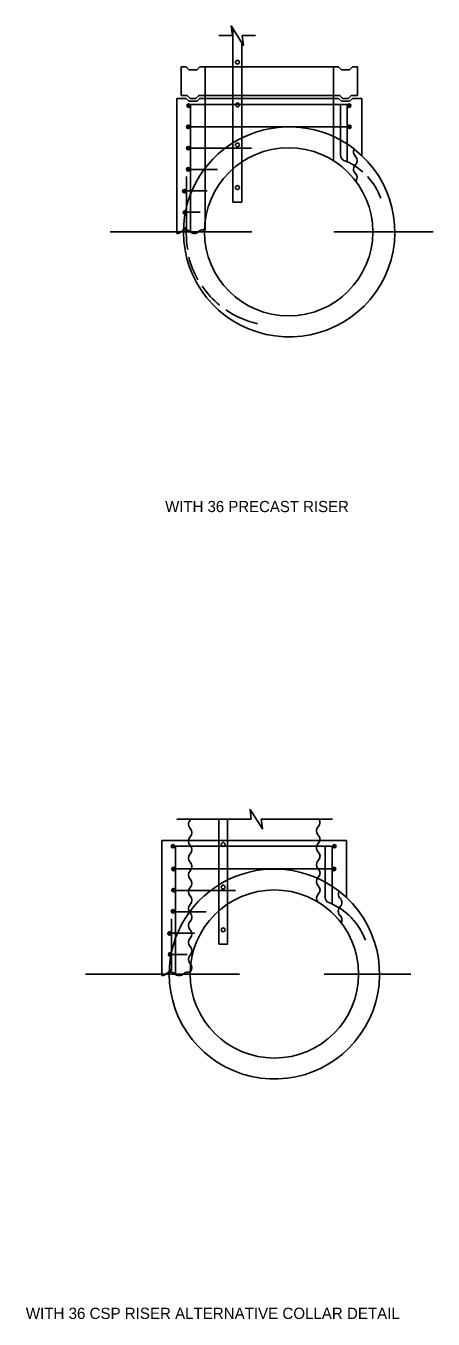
# Model space of a CAD drawing. Extents: x -808.4 to -747.1, y 435.2 to 499.8.
# Drawn here: x -781.3 to -771.78, y 437.94 to 468.23 of the extents above; entities that cross this region are included whole.
import ezdxf

# ---------------------------------------------------------------- set-up
doc = ezdxf.new("R2010")
doc.units = 0
for name, color, linetype in [('df_DETAIL', 7, 'Continuous'), ('df_NO-PLOT', 7, 'Continuous'), ('str_Center-Line-A', 7, 'Continuous'), ('str_Reinforcement-A', 7, 'Continuous')]:
    doc.layers.add(name, color=color, linetype=linetype)

msp = doc.modelspace()

# ---------------------------------------------------------------- linework, layer by layer
at = {"layer": 'df_DETAIL'}
for p, q in [((-776.47, 467.997), (-776.784, 467.997)), ((-776.455, 468.156), (-776.455, 464.099)), ((-775.927, 467.997), (-776.241, 467.997)), ((-776.247, 467.822), (-776.247, 464.099)), ((-777.666, 466.593), (-777.666, 467.264)), ((-777.666, 467.264), (-777.55, 467.264)), ((-777.55, 467.264), (-777.484, 467.198)), ((-777.484, 467.198), (-777.295, 467.198)), ((-777.295, 467.198), (-777.229, 467.264)), ((-777.229, 467.264), (-773.985, 467.264)), ((-777.105, 463.45), (-777.105, 467.264)), ((-774.105, 465.074), (-774.105, 467.264)), ((-773.918, 467.198), (-773.984, 467.264)), ((-773.729, 467.198), (-773.918, 467.198)), ((-773.663, 467.264), (-773.729, 467.198)), ((-773.663, 467.264), (-773.547, 467.264)), ((-773.547, 466.593), (-773.547, 467.264)), ((-777.766, 466.528), (-777.766, 463.364)), ((-777.766, 466.528), (-777.55, 466.528)), ((-777.666, 466.593), (-777.523, 466.593)), ((-777.55, 466.528), (-777.484, 466.462)), ((-777.523, 466.593), (-777.457, 466.527)), ((-777.484, 466.462), (-777.295, 466.462)), ((-777.457, 466.527), (-777.322, 466.527)), ((-777.322, 466.527), (-777.256, 466.593)), ((-777.295, 466.462), (-777.229, 466.528)), ((-777.273, 466.593), (-773.958, 466.593)), ((-777.246, 466.528), (-773.985, 466.528)), ((-773.918, 466.462), (-773.984, 466.528)), ((-773.891, 466.527), (-773.957, 466.593)), ((-773.729, 466.462), (-773.918, 466.462)), ((-773.756, 466.527), (-773.891, 466.527)), ((-773.69, 466.593), (-773.756, 466.527)), ((-773.663, 466.528), (-773.729, 466.462)), ((-773.69, 466.593), (-773.547, 466.593)), ((-773.663, 466.528), (-773.445, 466.528)), ((-773.445, 465.191), (-773.445, 466.528)), ((-776.455, 464.099), (-776.247, 464.099)), ((-776.226, 449.646), (-777.772, 449.646)), ((-776.789, 449.646), (-776.789, 446.718)), ((-776.581, 449.646), (-776.581, 446.718)), ((-776.027, 449.646), (-776.343, 449.646)), ((-775.481, 449.646), (-775.797, 449.646)), ((-774.131, 449.646), (-775.481, 449.646)), ((-774.46, 449.471), (-774.46, 449.471)), ((-777.456, 449.23), (-777.456, 449.23)), ((-778.116, 449.146), (-778.116, 445.983)), ((-778.116, 449.146), (-773.8, 449.146)), ((-773.8, 447.81), (-773.8, 449.146)), ((-774.46, 448.681), (-774.46, 448.681)), ((-777.456, 448.44), (-777.456, 448.44)), ((-774.263, 448.483), (-774.263, 448.483)), ((-777.456, 447.65), (-777.456, 447.65)), ((-774.46, 447.89), (-774.46, 447.89)), ((-777.456, 446.86), (-777.456, 446.86)), ((-776.789, 446.718), (-776.581, 446.718))]:
    msp.add_line(p, q, dxfattribs=at)
for points in [[(-776.47, 467.997), (-776.499, 468.225), (-776.213, 467.768), (-776.241, 467.997)], [(-776.027, 449.646), (-776.055, 449.876), (-775.768, 449.417), (-775.797, 449.646)]]:
    msp.add_lwpolyline(points, dxfattribs=at)
for centre, radius in [((-776.351, 467.375), 0.0458), ((-776.351, 466.375), 0.0458), ((-775.154, 463.402), 1.969), ((-776.351, 465.438), 0.0458), ((-776.351, 464.438), 0.0458), ((-777.575, 463.475), 0.0215), ((-776.685, 449.056), 0.0458), ((-775.487, 446.021), 1.969), ((-776.685, 448.056), 0.0458), ((-776.685, 447.056), 0.0458), ((-777.926, 446.094), 0.0215)]:
    msp.add_circle(centre, radius, dxfattribs=at)
for centre, radius, start, end in [((-773.494, 465.275), 0.143, 153.3309, 223.5619), ((-773.494, 464.872), 0.143, 131.5645, 223.5619), ((-773.696, 465.073), 0.143, 316.4381, 48.4355), ((-773.696, 464.67), 0.143, 327.6963, 48.4355), ((-777.765, 463.507), 0.143, 269.4466, 313.5619), ((-777.563, 463.306), 0.143, 46.4381, 138.4355), ((-777.361, 463.507), 0.143, 221.5645, 313.5619), ((-777.16, 463.306), 0.143, 64.3134, 138.4355), ((-777.357, 449.527), 0.14, 121.1416, 225.1079), ((-774.362, 449.372), 0.14, 135.073, 224.9234), ((-774.56, 449.57), 0.14, 315.0745, 33.3218), ((-777.357, 449.132), 0.14, 135.073, 224.9234), ((-777.555, 449.329), 0.14, 315.0745, 44.7367), ((-774.56, 449.174), 0.14, 315.0745, 44.9219), ((-777.555, 448.934), 0.14, 315.0745, 44.9219), ((-774.362, 448.977), 0.14, 135.073, 224.9234), ((-774.56, 448.779), 0.14, 315.0745, 44.9219), ((-777.357, 448.736), 0.14, 135.073, 224.9234), ((-777.555, 448.539), 0.14, 315.0745, 44.9219), ((-774.362, 448.582), 0.14, 135.073, 224.9234), ((-775.487, 446.021), 2.459, 52.0636, 179.9962), ((-777.357, 448.341), 0.14, 135.073, 224.9234), ((-774.362, 448.187), 0.14, 135.073, 224.9234), ((-774.56, 448.384), 0.14, 315.0745, 44.9219), ((-775.487, 446.021), 2.459, 179.9962, 52.0636), ((-777.357, 447.946), 0.14, 135.073, 224.9234), ((-777.555, 448.144), 0.14, 315.0745, 44.9219), ((-774.56, 447.989), 0.14, 315.0745, 44.9219), ((-773.85, 447.894), 0.143, 153.3309, 223.5619), ((-777.357, 447.551), 0.14, 135.073, 224.9234), ((-777.555, 447.749), 0.14, 315.0745, 44.9219), ((-774.362, 447.791), 0.14, 135.073, 215.4588), ((-775.487, 446.021), 1.969, 59.016, 59.0817), ((-775.487, 446.021), 1.969, 37.5382, 59.016), ((-774.051, 447.692), 0.143, 316.4381, 48.4355), ((-777.555, 447.353), 0.14, 315.0745, 44.9219), ((-773.85, 447.49), 0.143, 131.5645, 223.5619), ((-774.051, 447.289), 0.143, 331.419, 48.4348), ((-777.357, 447.156), 0.14, 135.073, 224.9234), ((-777.555, 446.958), 0.14, 315.0745, 44.9219), ((-777.357, 446.761), 0.14, 135.073, 224.9234), ((-777.357, 446.366), 0.14, 135.073, 224.9234), ((-777.555, 446.563), 0.14, 315.0745, 44.9219), ((-777.555, 446.168), 0.14, 315.0745, 44.9219), ((-778.116, 446.126), 0.143, 269.4466, 313.5619), ((-777.914, 445.924), 0.143, 46.4381, 138.4355), ((-777.712, 446.126), 0.143, 221.5645, 313.5619), ((-777.51, 445.924), 0.143, 64.3134, 138.4355)]:
    msp.add_arc(centre, radius, start, end, dxfattribs=at)
for centre, start_param, end_param in [((-775.141, 463.402), 0.908715, 3.141559), ((-775.142, 463.4), 3.141559, 7.1919)]:
    msp.add_ellipse(centre, major_axis=(2.472, 0), ratio=0.994814, start_param=start_param, end_param=end_param, dxfattribs=at)
at = {"layer": 'str_Center-Line-A'}
for p, q in [((-779.328, 463.4), (-776.017, 463.4)), ((-774.097, 463.4), (-771.776, 463.4)), ((-779.908, 446.021), (-776.305, 446.021)), ((-774.321, 446.021), (-772.295, 446.021))]:
    msp.add_line(p, q, dxfattribs=at)
at = {"layer": 'str_Reinforcement-A'}
for p, q in [((-777.469, 466.383), (-773.785, 466.383)), ((-777.452, 463.398), (-777.452, 466.383)), ((-773.942, 465.197), (-773.942, 466.383)), ((-773.784, 465.042), (-773.784, 466.383)), ((-777.504, 465.861), (-773.785, 465.861)), ((-777.504, 465.361), (-776.025, 465.361)), ((-777.544, 463.478), (-777.544, 464.696)), ((-777.504, 464.861), (-776.814, 464.861)), ((-777.606, 464.361), (-777.062, 464.361)), ((-777.61, 463.861), (-777.219, 463.861)), ((-777.805, 449.013), (-774.161, 449.013)), ((-777.803, 446.017), (-777.803, 449.013)), ((-774.298, 447.816), (-774.298, 449.013)), ((-774.139, 447.661), (-774.139, 449.013)), ((-777.838, 448.48), (-774.139, 448.48)), ((-777.838, 447.98), (-776.399, 447.98)), ((-777.838, 447.48), (-777.084, 447.48)), ((-777.895, 446.097), (-777.895, 447.315)), ((-777.888, 446.98), (-777.356, 446.98)), ((-777.912, 446.48), (-777.523, 446.48))]:
    msp.add_line(p, q, dxfattribs=at)
for centre, radius in [((-777.493, 466.357), 0.0409), ((-777.493, 466.357), 0.036), ((-777.493, 466.357), 0.0311), ((-777.493, 466.357), 0.0262), ((-777.493, 466.357), 0.0213), ((-777.493, 466.357), 0.0163), ((-777.493, 466.357), 0.0114), ((-777.493, 466.357), 0.0049), ((-773.738, 466.357), 0.0409), ((-773.738, 466.357), 0.036), ((-773.738, 466.357), 0.0311), ((-773.738, 466.357), 0.0262), ((-773.738, 466.357), 0.0213), ((-773.738, 466.357), 0.0163), ((-773.738, 466.357), 0.0114), ((-773.738, 466.357), 0.0049), ((-777.504, 465.861), 0.0409), ((-777.504, 465.861), 0.036), ((-777.504, 465.861), 0.0311), ((-777.504, 465.861), 0.0262), ((-777.504, 465.861), 0.0213), ((-777.504, 465.861), 0.0163), ((-777.504, 465.861), 0.0114), ((-777.504, 465.861), 0.0049), ((-773.734, 465.861), 0.0409), ((-773.734, 465.861), 0.036), ((-773.734, 465.861), 0.0311), ((-773.734, 465.861), 0.0262), ((-773.734, 465.861), 0.0213), ((-773.734, 465.861), 0.0163), ((-773.734, 465.861), 0.0114), ((-773.734, 465.861), 0.0049), ((-777.504, 465.361), 0.0409), ((-777.504, 465.361), 0.036), ((-777.504, 465.361), 0.0311), ((-777.504, 465.361), 0.0262), ((-777.504, 465.361), 0.0213), ((-777.504, 465.361), 0.0163), ((-777.504, 465.361), 0.0114), ((-777.504, 465.361), 0.0049), ((-777.504, 464.867), 0.0409), ((-777.504, 464.867), 0.036), ((-777.504, 464.867), 0.0311), ((-777.504, 464.867), 0.0262), ((-777.504, 464.867), 0.0213), ((-777.504, 464.867), 0.0163), ((-777.504, 464.867), 0.0114), ((-777.504, 464.867), 0.0049), ((-777.592, 464.354), 0.0409), ((-777.592, 464.354), 0.036), ((-777.592, 464.354), 0.0311), ((-777.592, 464.354), 0.0262), ((-777.592, 464.354), 0.0213), ((-777.592, 464.354), 0.0163), ((-777.592, 464.354), 0.0114), ((-777.592, 464.354), 0.0049), ((-777.581, 463.856), 0.0409), ((-777.581, 463.856), 0.036), ((-777.581, 463.856), 0.0311), ((-777.581, 463.856), 0.0262), ((-777.581, 463.856), 0.0213), ((-777.581, 463.856), 0.0163), ((-777.581, 463.856), 0.0114), ((-777.581, 463.856), 0.0049), ((-777.86, 449.013), 0.0409), ((-777.86, 449.013), 0.036), ((-777.86, 449.013), 0.0311), ((-777.86, 449.013), 0.0262), ((-777.86, 449.013), 0.0213), ((-777.86, 449.013), 0.0163), ((-777.86, 449.013), 0.0114), ((-777.86, 449.013), 0.0049), ((-774.086, 449.013), 0.0409), ((-774.086, 449.013), 0.036), ((-774.086, 449.013), 0.0311), ((-774.086, 449.013), 0.0262), ((-774.086, 449.013), 0.0213), ((-774.086, 449.013), 0.0163), ((-774.086, 449.013), 0.0114), ((-774.086, 449.013), 0.0049), ((-777.846, 448.481), 0.0409), ((-777.846, 448.481), 0.036), ((-777.846, 448.481), 0.0311), ((-777.846, 448.481), 0.0262), ((-777.846, 448.481), 0.0213), ((-777.846, 448.481), 0.0163), ((-777.846, 448.481), 0.0114), ((-777.846, 448.481), 0.0049), ((-774.092, 448.48), 0.0409), ((-774.092, 448.48), 0.036), ((-774.092, 448.48), 0.0311), ((-774.092, 448.48), 0.0262), ((-774.092, 448.48), 0.0213), ((-774.092, 448.48), 0.0163), ((-774.092, 448.48), 0.0114), ((-774.092, 448.48), 0.0049), ((-777.846, 447.986), 0.0409), ((-777.846, 447.986), 0.036), ((-777.846, 447.986), 0.0311), ((-777.846, 447.986), 0.0262), ((-777.846, 447.986), 0.0213), ((-777.846, 447.986), 0.0163), ((-777.846, 447.986), 0.0114), ((-777.846, 447.986), 0.0049), ((-777.86, 447.489), 0.0409), ((-777.86, 447.489), 0.036), ((-777.86, 447.489), 0.0311), ((-777.86, 447.489), 0.0262), ((-777.86, 447.489), 0.0213), ((-777.86, 447.489), 0.0163), ((-777.86, 447.489), 0.0114), ((-777.86, 447.489), 0.0049), ((-777.94, 446.971), 0.0409), ((-777.94, 446.971), 0.036), ((-777.94, 446.971), 0.0311), ((-777.94, 446.971), 0.0262), ((-777.94, 446.971), 0.0213), ((-777.94, 446.971), 0.0163), ((-777.94, 446.971), 0.0114), ((-777.94, 446.971), 0.0049), ((-777.926, 446.481), 0.0409), ((-777.926, 446.481), 0.036), ((-777.926, 446.481), 0.0311), ((-777.926, 446.481), 0.0262), ((-777.926, 446.481), 0.0213), ((-777.926, 446.481), 0.0163), ((-777.926, 446.481), 0.0114), ((-777.926, 446.481), 0.0049)]:
    msp.add_circle(centre, radius, dxfattribs=at)
for centre, radius, start, end in [((-773.811, 465.197), 0.131, 180, 248.2169), ((-774.421, 463.671), 1.513, 48.6015, 68.2169), ((-774.422, 463.671), 1.513, 20.1481, 42.7733), ((-775.377, 463.364), 2.17, 176.999, 189.8796), ((-775.394, 463.364), 2.17, 194.8608, 209.9869), ((-775.394, 463.364), 2.17, 214.8028, 230.7151), ((-775.394, 463.364), 2.17, 235.4844, 256.999), ((-774.167, 447.816), 0.131, 180, 248.2169), ((-774.777, 446.289), 1.513, 20.1481, 68.2169)]:
    msp.add_arc(centre, radius, start, end, dxfattribs=at)

# ---------------------------------------------------------------- texts
at = {"layer": 'df_NO-PLOT'}
for s, height, p in [('WITH 36 PRECAST RISER', 0.26159, (-778.041, 456.838)), ('WITH 36 CSP RISER ALTERNATIVE COLLAR DETAIL', 0.26386, (-781.299, 437.942))]:
    msp.add_text(s, height=height, dxfattribs=at).set_placement(p)

doc.saveas('drawing.dxf')
